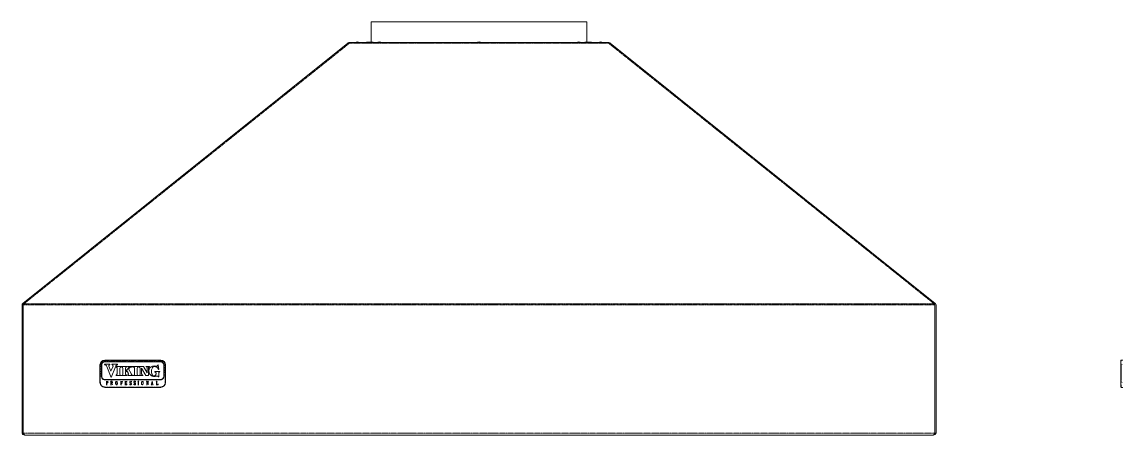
# Model space of a CAD drawing. Header units: millimetres. Extents: x 46989 to 543236, y 252623 to 526638.
# Drawn here: x 373398 to 409720, y 412126 to 425772 of the extents above; entities that cross this region are included whole.
import ezdxf

# ---------------------------------------------------------------- set-up
doc = ezdxf.new("R2010")
doc.units = ezdxf.units.MM
doc.linetypes.add('PHANTOM', pattern=[20, 10, -2, 2, -2, 2, -2])

msp = doc.modelspace()

# ---------------------------------------------------------------- linework, layer by layer
at = {"color": 7, "lineweight": 13, "ltscale": 0.03937}
for p, q in [((384920, 425107), (384920, 425772)), ((392030, 425772), (384920, 425772)), ((392030, 425107), (392030, 425772)), ((384151, 425073), (373424, 416473)), ((392741, 425095), (384209, 425095)), ((392800, 425073), (403526, 416473)), ((373398, 412188), (373398, 416424)), ((373433, 412188), (373433, 416424)), ((373435, 416427), (373435, 412183)), ((373436, 412185), (373436, 416424)), ((403515, 416424), (403515, 412185)), ((403516, 416427), (403516, 412183)), ((403518, 412188), (403518, 416424)), ((403552, 412188), (403552, 416424)), ((375970, 414444), (375970, 413858)), ((377973, 414601), (376127, 414601)), ((376127, 414545), (377973, 414545)), ((378130, 413858), (378130, 414444)), ((409652, 413858), (409652, 414444)), ((377973, 413960), (376127, 413960)), ((376127, 413701), (377973, 413701)), ((373491, 412126), (403459, 412126))]:
    msp.add_line(p, q, dxfattribs=at)
at = {"color": 7, "linetype": 'PHANTOM', "lineweight": 13, "ltscale": 0.03937}
for p, q in [((384197, 425067), (373470, 416467)), ((392741, 425071), (384209, 425071)), ((392754, 425067), (403480, 416467)), ((373436, 416424), (403515, 416424)), ((373470, 416460), (403480, 416460)), ((375981, 414444), (375981, 413858)), ((377973, 414589), (376127, 414589)), ((376127, 414556), (377973, 414556)), ((378118, 413858), (378118, 414444)), ((409663, 413858), (409663, 414444)), ((377973, 413949), (376127, 413949)), ((376127, 413712), (377973, 413712)), ((373436, 412185), (403515, 412185))]:
    msp.add_line(p, q, dxfattribs=at)
at = {"color": 7, "lineweight": 13, "ltscale": 0.000301321}
msp.add_line((384151, 425073), (384158, 425079), dxfattribs=at)
at = {"color": 7, "lineweight": 13, "ltscale": 0.000174871}
msp.add_line((384158, 425079), (384161, 425075), dxfattribs=at)
at = {"color": 7, "lineweight": 13, "ltscale": 0.000821391}
for p, q in [((384195, 425068), (384195, 425092)), ((392756, 425068), (392756, 425092))]:
    msp.add_line(p, q, dxfattribs=at)
at = {"color": 7, "lineweight": 13, "ltscale": 0.000508286}
for p, q in [((384209, 425092), (384195, 425092)), ((392741, 425092), (392756, 425092))]:
    msp.add_line(p, q, dxfattribs=at)
at = {"color": 7, "lineweight": 13, "ltscale": 0.000425083}
for p, q in [((384209, 425071), (384197, 425071)), ((392754, 425071), (392741, 425071))]:
    msp.add_line(p, q, dxfattribs=at)
at = {"color": 7, "lineweight": 13, "ltscale": 0.000139912}
for p, q in [((384197, 425067), (384197, 425071)), ((392754, 425067), (392754, 425071))]:
    msp.add_line(p, q, dxfattribs=at)
at = {"color": 7, "lineweight": 13, "ltscale": 0.00082025}
for p, q in [((384209, 425095), (384209, 425071)), ((392741, 425095), (392741, 425071))]:
    msp.add_line(p, q, dxfattribs=at)
at = {"color": 7, "lineweight": 13, "ltscale": 0.0078}
for p, q in [((384988, 425107), (384763, 425107)), ((392188, 425107), (391963, 425107))]:
    msp.add_line(p, q, dxfattribs=at)
at = {"color": 7, "lineweight": 13, "ltscale": 0.000425023}
for p, q in [((384763, 425107), (384763, 425095)), ((384988, 425107), (384988, 425095)), ((391963, 425107), (391963, 425095)), ((392188, 425107), (392188, 425095))]:
    msp.add_line(p, q, dxfattribs=at)
at = {"color": 7, "lineweight": 13, "ltscale": 0.003125}
for p, q in [((385095, 425095), (385185, 425095)), ((388385, 425095), (388475, 425095)), ((391676, 425095), (391766, 425095))]:
    msp.add_line(p, q, dxfattribs=at)
at = {"color": 7, "lineweight": 13, "ltscale": 0.002742}
for p, q in [((385185, 425095), (385264, 425095)), ((388475, 425095), (388554, 425095)), ((391766, 425095), (391845, 425095))]:
    msp.add_line(p, q, dxfattribs=at)
at = {"color": 7, "lineweight": 13, "ltscale": 0.000382551}
for p, q in [((385264, 425095), (385275, 425095)), ((388554, 425095), (388565, 425095)), ((391845, 425095), (391856, 425095))]:
    msp.add_line(p, q, dxfattribs=at)
at = {"color": 7, "lineweight": 13, "ltscale": 0.000174833}
msp.add_line((392790, 425075), (392793, 425079), dxfattribs=at)
at = {"color": 7, "lineweight": 13, "ltscale": 0.000301368}
msp.add_line((392800, 425073), (392793, 425079), dxfattribs=at)
at = {"color": 7, "lineweight": 13, "ltscale": 0.000176006}
for p, q in [((373424, 416473), (373420, 416470)), ((403526, 416473), (403530, 416470))]:
    msp.add_line(p, q, dxfattribs=at)
at = {"color": 7, "lineweight": 13, "ltscale": 0.00086}
msp.add_line((373420, 416470), (373436, 416451), dxfattribs=at)
at = {"color": 7, "lineweight": 13, "ltscale": 0.00064047}
msp.add_line((373436, 416459), (373424, 416473), dxfattribs=at)
at = {"color": 7, "lineweight": 13, "ltscale": 6.38082e-05}
msp.add_line((373435, 416427), (373436, 416429), dxfattribs=at)
at = {"color": 7, "lineweight": 13, "ltscale": 3.87883e-05}
msp.add_line((373435, 416427), (373436, 416428), dxfattribs=at)
at = {"color": 7, "linetype": 'PHANTOM', "lineweight": 13, "ltscale": 3.21996e-05}
msp.add_line((373436, 416427), (373435, 416427), dxfattribs=at)
at = {"color": 7, "lineweight": 13, "ltscale": 0.00123}
for p, q in [((373436, 416424), (373436, 416460)), ((403515, 416424), (403515, 416460))]:
    msp.add_line(p, q, dxfattribs=at)
at = {"color": 7, "lineweight": 13, "ltscale": 0.0012}
for p, q in [((373436, 416460), (373470, 416460)), ((403480, 416460), (403515, 416460)), ((373433, 412188), (373398, 412188)), ((403518, 412188), (403552, 412188))]:
    msp.add_line(p, q, dxfattribs=at)
at = {"color": 7, "lineweight": 13, "ltscale": 0.000253422}
for p, q in [((373470, 416467), (373470, 416460)), ((403480, 416467), (403480, 416460))]:
    msp.add_line(p, q, dxfattribs=at)
at = {"color": 7, "lineweight": 13, "ltscale": 0.000640433}
msp.add_line((403515, 416459), (403526, 416473), dxfattribs=at)
at = {"color": 7, "lineweight": 13, "ltscale": 0.000859962}
msp.add_line((403515, 416451), (403530, 416470), dxfattribs=at)
at = {"color": 7, "lineweight": 13, "ltscale": 8.50228e-05}
msp.add_line((403516, 416427), (403515, 416429), dxfattribs=at)
at = {"color": 7, "lineweight": 13, "ltscale": 5.16677e-05}
msp.add_line((403516, 416427), (403515, 416428), dxfattribs=at)
at = {"color": 7, "linetype": 'PHANTOM', "lineweight": 13, "ltscale": 4.28928e-05}
msp.add_line((403516, 416427), (403515, 416427), dxfattribs=at)
at = {"color": 7, "linetype": 'PHANTOM', "lineweight": 13, "ltscale": 0.000400003}
for p, q in [((375970, 414444), (375981, 414444)), ((376026, 414444), (376014, 414444)), ((376127, 414601), (376127, 414589)), ((376127, 414545), (376127, 414556)), ((377973, 414601), (377973, 414589)), ((377973, 414545), (377973, 414556)), ((378073, 414444), (378085, 414444)), ((378130, 414444), (378118, 414444)), ((375970, 413858), (375981, 413858)), ((376026, 414061), (376014, 414061)), ((376127, 413960), (376127, 413949)), ((376127, 413701), (376127, 413712)), ((377973, 413960), (377973, 413949)), ((377973, 413701), (377973, 413712)), ((378073, 414061), (378085, 414061))]:
    msp.add_line(p, q, dxfattribs=at)
at = {"color": 7, "linetype": 'PHANTOM', "lineweight": 13, "ltscale": 0.0133}
for p, q in [((376014, 414061), (376014, 414444)), ((378085, 414444), (378085, 414061))]:
    msp.add_line(p, q, dxfattribs=at)
at = {"color": 7, "lineweight": 13, "ltscale": 0.0133}
for p, q in [((376026, 414061), (376026, 414444)), ((378073, 414444), (378073, 414061))]:
    msp.add_line(p, q, dxfattribs=at)
at = {"color": 7, "lineweight": 13, "ltscale": 0.005825}
msp.add_line((376296, 414462), (376128, 414462), dxfattribs=at)
at = {"color": 7, "lineweight": 13, "ltscale": 0.006375}
for p, q in [((376546, 414462), (376362, 414462)), ((376624, 414142), (376624, 414326)), ((376725, 414326), (376725, 414142)), ((377114, 414326), (377114, 414142)), ((377198, 414142), (377198, 414326)), ((377299, 414326), (377299, 414142)), ((377339, 414149), (377339, 414333))]:
    msp.add_line(p, q, dxfattribs=at)
at = {"color": 7, "lineweight": 13, "ltscale": 0.004913}
msp.add_line((377909, 414296), (377888, 414436), dxfattribs=at)
at = {"color": 7, "lineweight": 13, "ltscale": 0.00505}
for p, q in [((409652, 414589), (409652, 414444)), ((409652, 413858), (409652, 413712))]:
    msp.add_line(p, q, dxfattribs=at)
at = {"color": 7, "linetype": 'PHANTOM', "lineweight": 13, "ltscale": 0.000400093}
for p, q in [((409663, 414444), (409652, 414444)), ((409663, 413858), (409652, 413858))]:
    msp.add_line(p, q, dxfattribs=at)
at = {"color": 7, "lineweight": 13, "ltscale": 0.001966}
for p, q in [((409720, 414601), (409663, 414601)), ((409720, 413701), (409663, 413701))]:
    msp.add_line(p, q, dxfattribs=at)
at = {"color": 7, "linetype": 'PHANTOM', "lineweight": 13, "ltscale": 0.00545}
for p, q in [((409663, 414601), (409663, 414444)), ((409663, 413858), (409663, 413701))]:
    msp.add_line(p, q, dxfattribs=at)
at = {"color": 7, "linetype": 'PHANTOM', "lineweight": 13, "ltscale": 0.001966}
for p, q in [((409720, 414444), (409663, 414444)), ((409720, 413858), (409663, 413858))]:
    msp.add_line(p, q, dxfattribs=at)
at = {"color": 7, "lineweight": 13, "ltscale": 0.013706}
msp.add_line((376195, 414395), (376339, 414028), dxfattribs=at)
at = {"color": 7, "lineweight": 13, "ltscale": 0.006163}
msp.add_line((376325, 414236), (376260, 414401), dxfattribs=at)
at = {"color": 7, "lineweight": 13, "ltscale": 0.006083}
msp.add_line((376400, 414398), (376333, 414236), dxfattribs=at)
at = {"color": 7, "lineweight": 13, "ltscale": 0.013346}
msp.add_line((376339, 414028), (376486, 414383), dxfattribs=at)
at = {"color": 7, "lineweight": 13, "ltscale": 0.000676444}
msp.add_line((376490, 414392), (376497, 414410), dxfattribs=at)
at = {"color": 7, "lineweight": 13, "ltscale": 0.01295}
msp.add_line((376863, 414392), (376490, 414392), dxfattribs=at)
at = {"color": 7, "lineweight": 13, "ltscale": 0.0124}
msp.add_line((376497, 414087), (376855, 414087), dxfattribs=at)
at = {"color": 7, "lineweight": 13, "ltscale": 0.005425}
for p, q in [((376538, 414334), (376538, 414178)), ((377528, 414342), (377528, 414186)), ((377941, 414223), (377785, 414223))]:
    msp.add_line(p, q, dxfattribs=at)
at = {"color": 7, "lineweight": 13, "ltscale": 0.005764}
msp.add_line((376931, 414357), (376814, 414239), dxfattribs=at)
at = {"color": 7, "lineweight": 13, "ltscale": 0.003575}
msp.add_line((376814, 414239), (376814, 414342), dxfattribs=at)
at = {"color": 7, "lineweight": 13, "ltscale": 0.002144}
for p, q in [((376814, 414207), (376858, 414251)), ((376916, 414310), (376959, 414354))]:
    msp.add_line(p, q, dxfattribs=at)
at = {"color": 7, "lineweight": 13, "ltscale": 0.002425}
msp.add_line((376814, 414137), (376814, 414207), dxfattribs=at)
at = {"color": 7, "lineweight": 13, "ltscale": 0.002833}
msp.add_line((376858, 414251), (376898, 414180), dxfattribs=at)
at = {"color": 7, "lineweight": 13, "ltscale": 0.0172}
msp.add_line((376889, 414087), (377384, 414087), dxfattribs=at)
at = {"color": 7, "lineweight": 13, "ltscale": 0.01795}
msp.add_line((377410, 414392), (376893, 414392), dxfattribs=at)
at = {"color": 7, "lineweight": 13, "ltscale": 0.005955}
msp.add_line((377001, 414161), (376916, 414310), dxfattribs=at)
at = {"color": 7, "lineweight": 13, "ltscale": 0.009824}
msp.add_line((377339, 414333), (377480, 414087), dxfattribs=at)
at = {"color": 7, "lineweight": 13, "ltscale": 0.008265}
msp.add_line((377528, 414186), (377410, 414392), dxfattribs=at)
at = {"color": 7, "lineweight": 13, "ltscale": 0.003025}
msp.add_line((377480, 414087), (377567, 414087), dxfattribs=at)
at = {"color": 7, "lineweight": 13, "ltscale": 0.00385}
for p, q in [((377602, 414392), (377491, 414392)), ((377559, 413784), (377559, 413894))]:
    msp.add_line(p, q, dxfattribs=at)
at = {"color": 7, "lineweight": 13, "ltscale": 0.00875}
msp.add_line((377567, 414087), (377567, 414339), dxfattribs=at)
at = {"color": 7, "lineweight": 13, "ltscale": 0.004225}
msp.add_line((377909, 414060), (377909, 414181), dxfattribs=at)
at = {"color": 7, "lineweight": 13, "ltscale": 0.001575}
for p, q in [((376218, 413899), (376173, 413899)), ((376193, 413800), (376193, 413845)), ((376363, 413900), (376318, 413900)), ((376337, 413800), (376337, 413846))]:
    msp.add_line(p, q, dxfattribs=at)
at = {"color": 7, "lineweight": 13, "ltscale": 0.000373687}
for p, q in [((376173, 413899), (376182, 413894)), ((376206, 413784), (376196, 413789))]:
    msp.add_line(p, q, dxfattribs=at)
at = {"color": 7, "lineweight": 13, "ltscale": 0.000239817}
msp.add_line((376182, 413787), (376176, 413784), dxfattribs=at)
at = {"color": 7, "lineweight": 13, "ltscale": 0.001025}
for p, q in [((376176, 413784), (376206, 413784)), ((376653, 413784), (376682, 413784)), ((377221, 413784), (377251, 413784)), ((377251, 413900), (377222, 413900)), ((377859, 413900), (377829, 413900))]:
    msp.add_line(p, q, dxfattribs=at)
at = {"color": 7, "lineweight": 13, "ltscale": 0.000394396}
for p, q in [((376182, 413894), (376186, 413883)), ((376196, 413789), (376193, 413800))]:
    msp.add_line(p, q, dxfattribs=at)
at = {"color": 7, "lineweight": 13, "ltscale": 0.000439743}
for p, q in [((376186, 413800), (376182, 413787)), ((376193, 413884), (376196, 413896))]:
    msp.add_line(p, q, dxfattribs=at)
at = {"color": 7, "lineweight": 13, "ltscale": 0.0029}
msp.add_line((376186, 413883), (376186, 413800), dxfattribs=at)
at = {"color": 7, "lineweight": 13, "ltscale": 0.001325}
msp.add_line((376193, 413846), (376193, 413884), dxfattribs=at)
at = {"color": 7, "lineweight": 13, "ltscale": 0.000899998}
msp.add_line((376219, 413846), (376193, 413846), dxfattribs=at)
at = {"color": 7, "lineweight": 13, "ltscale": 0.000975001}
for p, q in [((376193, 413845), (376221, 413845)), ((376711, 413871), (376711, 413899)), ((376851, 413870), (376851, 413898))]:
    msp.add_line(p, q, dxfattribs=at)
at = {"color": 7, "lineweight": 13, "ltscale": 0.000258766}
msp.add_line((376196, 413896), (376203, 413898), dxfattribs=at)
at = {"color": 7, "lineweight": 13, "ltscale": 0.000499996}
for p, q in [((376203, 413898), (376218, 413898)), ((376337, 413846), (376352, 413846)), ((376349, 413899), (376363, 413899))]:
    msp.add_line(p, q, dxfattribs=at)
at = {"color": 7, "lineweight": 13, "ltscale": 0.000538677}
msp.add_line((376232, 413892), (376218, 413899), dxfattribs=at)
at = {"color": 7, "lineweight": 13, "ltscale": 0.000427548}
msp.add_line((376218, 413898), (376228, 413891), dxfattribs=at)
at = {"color": 7, "lineweight": 13, "ltscale": 0.000328738}
msp.add_line((376227, 413851), (376219, 413846), dxfattribs=at)
at = {"color": 7, "lineweight": 13, "ltscale": 0.000454484}
msp.add_line((376221, 413845), (376232, 413852), dxfattribs=at)
at = {"color": 7, "lineweight": 13, "ltscale": 0.000436207}
for p, q in [((376230, 413863), (376227, 413851)), ((376234, 413855), (376237, 413867))]:
    msp.add_line(p, q, dxfattribs=at)
at = {"color": 7, "lineweight": 13, "ltscale": 0.000271429}
msp.add_line((376228, 413891), (376230, 413884), dxfattribs=at)
at = {"color": 7, "lineweight": 13, "ltscale": 0.000725003}
msp.add_line((376230, 413884), (376230, 413863), dxfattribs=at)
at = {"color": 7, "lineweight": 13, "ltscale": 0.000159964}
msp.add_line((376234, 413888), (376232, 413892), dxfattribs=at)
at = {"color": 7, "lineweight": 13, "ltscale": 0.000118611}
msp.add_line((376232, 413852), (376234, 413855), dxfattribs=at)
at = {"color": 7, "lineweight": 13, "ltscale": 0.000373553}
msp.add_line((376237, 413878), (376234, 413888), dxfattribs=at)
at = {"color": 7, "lineweight": 13, "ltscale": 0.000375012}
for p, q in [((376237, 413867), (376237, 413878)), ((376681, 413898), (376692, 413898)), ((376822, 413898), (376833, 413898)), ((376957, 413876), (376957, 413887)), ((376983, 413902), (376972, 413902)), ((376975, 413784), (376986, 413784)), ((377094, 413876), (377094, 413887)), ((377120, 413902), (377110, 413902)), ((377110, 413900), (377121, 413900))]:
    msp.add_line(p, q, dxfattribs=at)
at = {"color": 7, "lineweight": 13, "ltscale": 0.000357546}
msp.add_line((376318, 413900), (376327, 413896), dxfattribs=at)
at = {"color": 7, "lineweight": 13, "ltscale": 0.000280422}
for p, q in [((376328, 413786), (376320, 413784)), ((376341, 413896), (376349, 413899))]:
    msp.add_line(p, q, dxfattribs=at)
at = {"color": 7, "lineweight": 13, "ltscale": 0.001075}
msp.add_line((376320, 413784), (376351, 413784), dxfattribs=at)
at = {"color": 7, "lineweight": 13, "ltscale": 0.000440825}
msp.add_line((376327, 413896), (376331, 413884), dxfattribs=at)
at = {"color": 7, "lineweight": 13, "ltscale": 0.000448277}
msp.add_line((376331, 413799), (376328, 413786), dxfattribs=at)
at = {"color": 7, "lineweight": 13, "ltscale": 0.00295}
msp.add_line((376331, 413884), (376331, 413799), dxfattribs=at)
at = {"color": 7, "lineweight": 13, "ltscale": 0.000474197}
msp.add_line((376337, 413883), (376341, 413896), dxfattribs=at)
at = {"color": 7, "lineweight": 13, "ltscale": 0.001275}
msp.add_line((376337, 413846), (376337, 413883), dxfattribs=at)
at = {"color": 7, "lineweight": 13, "ltscale": 0.000849987}
msp.add_line((376362, 413846), (376337, 413846), dxfattribs=at)
at = {"color": 7, "lineweight": 13, "ltscale": 0.000440796}
msp.add_line((376342, 413788), (376337, 413800), dxfattribs=at)
at = {"color": 7, "lineweight": 13, "ltscale": 0.000357559}
msp.add_line((376351, 413784), (376342, 413788), dxfattribs=at)
at = {"color": 7, "lineweight": 13, "ltscale": 0.000335281}
msp.add_line((376352, 413846), (376360, 413840), dxfattribs=at)
at = {"color": 7, "lineweight": 13, "ltscale": 0.000350021}
msp.add_line((376355, 413846), (376365, 413846), dxfattribs=at)
at = {"color": 7, "lineweight": 13, "ltscale": 0.000268848}
msp.add_line((376361, 413842), (376355, 413846), dxfattribs=at)
at = {"color": 7, "lineweight": 13, "ltscale": 0.002066}
msp.add_line((376379, 413784), (376360, 413840), dxfattribs=at)
at = {"color": 7, "lineweight": 13, "ltscale": 0.001754}
msp.add_line((376361, 413842), (376378, 413795), dxfattribs=at)
at = {"color": 7, "lineweight": 13, "ltscale": 0.000374355}
msp.add_line((376372, 413850), (376362, 413846), dxfattribs=at)
at = {"color": 7, "lineweight": 13, "ltscale": 0.000481868}
msp.add_line((376375, 413894), (376363, 413900), dxfattribs=at)
at = {"color": 7, "lineweight": 13, "ltscale": 0.000335299}
msp.add_line((376363, 413899), (376371, 413893), dxfattribs=at)
at = {"color": 7, "lineweight": 13, "ltscale": 0.000423925}
msp.add_line((376365, 413846), (376376, 413850), dxfattribs=at)
at = {"color": 7, "lineweight": 13, "ltscale": 0.000423896}
msp.add_line((376371, 413893), (376375, 413882), dxfattribs=at)
at = {"color": 7, "lineweight": 13, "ltscale": 0.000363936}
for p, q in [((376375, 413860), (376372, 413850)), ((376384, 413784), (376386, 413794))]:
    msp.add_line(p, q, dxfattribs=at)
at = {"color": 7, "lineweight": 13, "ltscale": 0.000708602}
msp.add_line((376375, 413894), (376382, 413875), dxfattribs=at)
at = {"color": 7, "lineweight": 13, "ltscale": 0.000750024}
msp.add_line((376375, 413882), (376375, 413860), dxfattribs=at)
at = {"color": 7, "lineweight": 13, "ltscale": 0.000188021}
for p, q in [((376376, 413850), (376379, 413854)), ((376386, 413799), (376383, 413795))]:
    msp.add_line(p, q, dxfattribs=at)
at = {"color": 7, "lineweight": 13, "ltscale": 0.000174995}
for p, q in [((376383, 413795), (376378, 413795)), ((376386, 413794), (376386, 413799)), ((377712, 413795), (377712, 413790))]:
    msp.add_line(p, q, dxfattribs=at)
at = {"color": 7, "lineweight": 13, "ltscale": 0.000363928}
msp.add_line((376379, 413854), (376382, 413864), dxfattribs=at)
at = {"color": 7, "lineweight": 13, "ltscale": 0.000149975}
msp.add_line((376379, 413784), (376384, 413784), dxfattribs=at)
at = {"color": 7, "lineweight": 13, "ltscale": 0.000374982}
for p, q in [((376382, 413864), (376382, 413875)), ((376833, 413784), (376822, 413784)), ((376973, 413900), (376983, 413900)), ((376985, 413786), (376975, 413786)), ((377123, 413786), (377112, 413786)), ((377113, 413784), (377123, 413784))]:
    msp.add_line(p, q, dxfattribs=at)
at = {"color": 7, "lineweight": 13, "ltscale": 0.000700558}
for p, q in [((376486, 413867), (376482, 413847)), ((377345, 413854), (377349, 413874)), ((377394, 413814), (377398, 413834))]:
    msp.add_line(p, q, dxfattribs=at)
at = {"color": 7, "lineweight": 13, "ltscale": 0.00062501}
for p, q in [((376482, 413847), (376482, 413829)), ((377398, 413834), (377398, 413852)), ((377521, 413900), (377503, 413900))]:
    msp.add_line(p, q, dxfattribs=at)
at = {"color": 7, "lineweight": 13, "ltscale": 0.000610274}
for p, q in [((376482, 413829), (376485, 413812)), ((376543, 413851), (376540, 413869)), ((377398, 413852), (377395, 413869))]:
    msp.add_line(p, q, dxfattribs=at)
at = {"color": 7, "lineweight": 13, "ltscale": 0.000467943}
for p, q in [((376485, 413812), (376490, 413800)), ((377395, 413869), (377390, 413881))]:
    msp.add_line(p, q, dxfattribs=at)
at = {"color": 7, "lineweight": 13, "ltscale": 0.000512089}
for p, q in [((376491, 413881), (376486, 413867)), ((376513, 413785), (376500, 413790)), ((376511, 413896), (376525, 413891)), ((376534, 413800), (376539, 413813)), ((377347, 413881), (377341, 413868)), ((377369, 413785), (377355, 413790)), ((377389, 413800), (377394, 413814))]:
    msp.add_line(p, q, dxfattribs=at)
at = {"color": 7, "lineweight": 13, "ltscale": 0.000700587}
for p, q in [((376490, 413854), (376494, 413873)), ((376539, 413813), (376543, 413833)), ((377341, 413868), (377338, 413848))]:
    msp.add_line(p, q, dxfattribs=at)
at = {"color": 7, "lineweight": 13, "ltscale": 0.000874977}
msp.add_line((376490, 413828), (376490, 413854), dxfattribs=at)
at = {"color": 7, "lineweight": 13, "ltscale": 0.00080704}
msp.add_line((376494, 413805), (376490, 413828), dxfattribs=at)
at = {"color": 7, "lineweight": 13, "ltscale": 0.00035412}
for p, q in [((376490, 413800), (376495, 413791)), ((377390, 413881), (377385, 413890))]:
    msp.add_line(p, q, dxfattribs=at)
at = {"color": 7, "lineweight": 13, "ltscale": 0.000452109}
for p, q in [((376499, 413892), (376491, 413881)), ((376526, 413789), (376534, 413800)), ((377354, 413892), (377347, 413881)), ((377382, 413789), (377389, 413800))]:
    msp.add_line(p, q, dxfattribs=at)
at = {"color": 7, "lineweight": 13, "ltscale": 0.000701287}
msp.add_line((376494, 413873), (376501, 413892), dxfattribs=at)
at = {"color": 7, "lineweight": 13, "ltscale": 0.000573169}
for p, q in [((376500, 413790), (376494, 413805)), ((376525, 413891), (376531, 413875)), ((377355, 413790), (377349, 413806)), ((377381, 413891), (377387, 413876))]:
    msp.add_line(p, q, dxfattribs=at)
at = {"color": 7, "lineweight": 13, "ltscale": 0.000672583}
for p, q in [((376495, 413791), (376513, 413784)), ((376529, 413890), (376511, 413897)), ((377351, 413791), (377369, 413784))]:
    msp.add_line(p, q, dxfattribs=at)
at = {"color": 7, "lineweight": 13, "ltscale": 0.00048418}
for p, q in [((376511, 413897), (376499, 413892)), ((376513, 413784), (376526, 413789)), ((377369, 413784), (377382, 413789))]:
    msp.add_line(p, q, dxfattribs=at)
at = {"color": 7, "lineweight": 13, "ltscale": 0.000379573}
for p, q in [((376501, 413892), (376511, 413896)), ((376524, 413789), (376513, 413785)), ((377357, 413892), (377367, 413896)), ((377379, 413789), (377369, 413785))]:
    msp.add_line(p, q, dxfattribs=at)
at = {"color": 7, "lineweight": 13, "ltscale": 0.000701275}
for p, q in [((376531, 413807), (376524, 413789)), ((377387, 413808), (377379, 413789))]:
    msp.add_line(p, q, dxfattribs=at)
at = {"color": 7, "lineweight": 13, "ltscale": 0.000354095}
for p, q in [((376535, 413881), (376529, 413890)), ((377345, 413800), (377351, 413791))]:
    msp.add_line(p, q, dxfattribs=at)
at = {"color": 7, "lineweight": 13, "ltscale": 0.000807011}
for p, q in [((376531, 413875), (376535, 413852)), ((377349, 413806), (377345, 413829)), ((377387, 413876), (377390, 413853))]:
    msp.add_line(p, q, dxfattribs=at)
at = {"color": 7, "lineweight": 13, "ltscale": 0.000700593}
msp.add_line((376535, 413827), (376531, 413807), dxfattribs=at)
at = {"color": 7, "lineweight": 13, "ltscale": 0.000467971}
msp.add_line((376540, 413869), (376535, 413881), dxfattribs=at)
at = {"color": 7, "lineweight": 13, "ltscale": 0.000875007}
for p, q in [((376535, 413852), (376535, 413827)), ((377345, 413829), (377345, 413854)), ((377390, 413853), (377390, 413827)), ((377702, 413784), (377727, 413784))]:
    msp.add_line(p, q, dxfattribs=at)
at = {"color": 7, "lineweight": 13, "ltscale": 0.00062498}
for p, q in [((376543, 413833), (376543, 413851)), ((377338, 413848), (377338, 413830))]:
    msp.add_line(p, q, dxfattribs=at)
at = {"color": 7, "lineweight": 13, "ltscale": 0.000341955}
for p, q in [((376651, 413899), (376660, 413894)), ((376682, 413784), (376674, 413789))]:
    msp.add_line(p, q, dxfattribs=at)
at = {"color": 7, "lineweight": 13, "ltscale": 0.002075}
for p, q in [((376711, 413899), (376651, 413899)), ((376851, 413898), (376791, 413898)), ((376791, 413784), (376851, 413784))]:
    msp.add_line(p, q, dxfattribs=at)
at = {"color": 7, "lineweight": 13, "ltscale": 0.000275875}
msp.add_line((376660, 413787), (376653, 413784), dxfattribs=at)
at = {"color": 7, "lineweight": 13, "ltscale": 0.000421639}
msp.add_line((376660, 413894), (376663, 413882), dxfattribs=at)
at = {"color": 7, "lineweight": 13, "ltscale": 0.000434735}
msp.add_line((376663, 413800), (376660, 413787), dxfattribs=at)
at = {"color": 7, "lineweight": 13, "ltscale": 0.002875}
for p, q in [((376663, 413882), (376663, 413800)), ((376803, 413882), (376803, 413799)), ((377232, 413884), (377232, 413801)), ((377240, 413800), (377240, 413883)), ((377840, 413884), (377840, 413801)), ((377848, 413800), (377848, 413882))]:
    msp.add_line(p, q, dxfattribs=at)
at = {"color": 7, "lineweight": 13, "ltscale": 0.000408968}
msp.add_line((376671, 413883), (376674, 413895), dxfattribs=at)
at = {"color": 7, "lineweight": 13, "ltscale": 0.00135}
for p, q in [((376671, 413844), (376671, 413883)), ((376811, 413844), (376811, 413882))]:
    msp.add_line(p, q, dxfattribs=at)
at = {"color": 7, "lineweight": 13, "ltscale": 0.000274989}
for p, q in [((376679, 413844), (376671, 413844)), ((376671, 413844), (376679, 413844)), ((377867, 413784), (377859, 413784))]:
    msp.add_line(p, q, dxfattribs=at)
at = {"color": 7, "lineweight": 13, "ltscale": 0.0015}
for p, q in [((376671, 413800), (376671, 413844)), ((376693, 413822), (376693, 413865)), ((376811, 413800), (376811, 413843)), ((376833, 413821), (376833, 413865))]:
    msp.add_line(p, q, dxfattribs=at)
at = {"color": 7, "lineweight": 13, "ltscale": 0.00042161}
msp.add_line((376674, 413789), (376671, 413800), dxfattribs=at)
at = {"color": 7, "lineweight": 13, "ltscale": 0.000275835}
msp.add_line((376674, 413895), (376681, 413898), dxfattribs=at)
at = {"color": 7, "lineweight": 13, "ltscale": 0.000413605}
msp.add_line((376689, 413850), (376679, 413844), dxfattribs=at)
at = {"color": 7, "lineweight": 13, "ltscale": 0.000377004}
msp.add_line((376679, 413844), (376689, 413839), dxfattribs=at)
at = {"color": 7, "lineweight": 13, "ltscale": 0.000550094}
msp.add_line((376693, 413865), (376689, 413850), dxfattribs=at)
at = {"color": 7, "lineweight": 13, "ltscale": 0.000627202}
msp.add_line((376689, 413839), (376693, 413822), dxfattribs=at)
at = {"color": 7, "lineweight": 13, "ltscale": 0.00059196}
msp.add_line((376692, 413898), (376706, 413890), dxfattribs=at)
at = {"color": 7, "lineweight": 13, "ltscale": 0.0006831}
msp.add_line((376706, 413890), (376711, 413871), dxfattribs=at)
at = {"color": 7, "lineweight": 13, "ltscale": 0.000342894}
for p, q in [((376791, 413898), (376800, 413893)), ((376822, 413784), (376813, 413789))]:
    msp.add_line(p, q, dxfattribs=at)
at = {"color": 7, "lineweight": 13, "ltscale": 0.00034839}
msp.add_line((376800, 413789), (376791, 413784), dxfattribs=at)
at = {"color": 7, "lineweight": 13, "ltscale": 0.000408466}
msp.add_line((376800, 413893), (376803, 413882), dxfattribs=at)
at = {"color": 7, "lineweight": 13, "ltscale": 0.000383442}
msp.add_line((376803, 413799), (376800, 413789), dxfattribs=at)
at = {"color": 7, "lineweight": 13, "ltscale": 0.000370125}
msp.add_line((376811, 413882), (376813, 413893), dxfattribs=at)
at = {"color": 7, "lineweight": 13, "ltscale": 0.000249998}
for p, q in [((376818, 413844), (376811, 413844)), ((376811, 413843), (376818, 413843))]:
    msp.add_line(p, q, dxfattribs=at)
at = {"color": 7, "lineweight": 13, "ltscale": 0.000370205}
msp.add_line((376813, 413789), (376811, 413800), dxfattribs=at)
at = {"color": 7, "lineweight": 13, "ltscale": 0.000348364}
msp.add_line((376813, 413893), (376822, 413898), dxfattribs=at)
at = {"color": 7, "lineweight": 13, "ltscale": 0.000449033}
msp.add_line((376829, 413850), (376818, 413844), dxfattribs=at)
at = {"color": 7, "lineweight": 13, "ltscale": 0.000403995}
msp.add_line((376818, 413843), (376829, 413838), dxfattribs=at)
at = {"color": 7, "lineweight": 13, "ltscale": 0.000532669}
msp.add_line((376833, 413865), (376829, 413850), dxfattribs=at)
at = {"color": 7, "lineweight": 13, "ltscale": 0.000612688}
msp.add_line((376829, 413838), (376833, 413821), dxfattribs=at)
at = {"color": 7, "lineweight": 13, "ltscale": 0.000516036}
msp.add_line((376833, 413898), (376846, 413890), dxfattribs=at)
at = {"color": 7, "lineweight": 13, "ltscale": 0.000602831}
msp.add_line((376848, 413793), (376833, 413784), dxfattribs=at)
at = {"color": 7, "lineweight": 13, "ltscale": 0.000722073}
msp.add_line((376846, 413890), (376851, 413870), dxfattribs=at)
at = {"color": 7, "lineweight": 13, "ltscale": 0.000844045}
msp.add_line((376851, 413817), (376848, 413793), dxfattribs=at)
at = {"color": 7, "lineweight": 13, "ltscale": 0.00115}
for p, q in [((376851, 413784), (376851, 413817)), ((376953, 413816), (376953, 413783)), ((377005, 413870), (377005, 413903)), ((377091, 413816), (377091, 413783)), ((377142, 413870), (377142, 413903)), ((377885, 413784), (377885, 413817))]:
    msp.add_line(p, q, dxfattribs=at)
at = {"color": 7, "lineweight": 13, "ltscale": 0.000418842}
for p, q in [((376960, 413895), (376953, 413885)), ((377001, 413801), (376994, 413791)), ((377098, 413895), (377091, 413885)), ((377139, 413801), (377132, 413791))]:
    msp.add_line(p, q, dxfattribs=at)
at = {"color": 7, "lineweight": 13, "ltscale": 0.000574998}
for p, q in [((376953, 413885), (376953, 413868)), ((377001, 413818), (377001, 413801)), ((377005, 413806), (377005, 413823)), ((377091, 413885), (377091, 413868)), ((377139, 413818), (377139, 413801)), ((377142, 413806), (377142, 413823))]:
    msp.add_line(p, q, dxfattribs=at)
at = {"color": 7, "lineweight": 13, "ltscale": 0.000360654}
for p, q in [((376953, 413868), (376956, 413858)), ((377005, 413823), (377002, 413833))]:
    msp.add_line(p, q, dxfattribs=at)
at = {"color": 7, "lineweight": 13, "ltscale": 0.000540973}
for p, q in [((376957, 413801), (376953, 413816)), ((377001, 413885), (377005, 413870)), ((377095, 413801), (377091, 413816)), ((377138, 413885), (377142, 413870))]:
    msp.add_line(p, q, dxfattribs=at)
at = {"color": 7, "lineweight": 13, "ltscale": 0.000594714}
for p, q in [((376953, 413783), (376958, 413799)), ((377005, 413903), (377000, 413886)), ((377091, 413783), (377095, 413799))]:
    msp.add_line(p, q, dxfattribs=at)
at = {"color": 7, "lineweight": 13, "ltscale": 0.000490015}
for p, q in [((376956, 413858), (376966, 413848)), ((377093, 413858), (377104, 413848))]:
    msp.add_line(p, q, dxfattribs=at)
at = {"color": 7, "lineweight": 13, "ltscale": 0.000155742}
msp.add_line((376957, 413887), (376959, 413891), dxfattribs=at)
at = {"color": 7, "lineweight": 13, "ltscale": 0.000360617}
for p, q in [((376960, 413866), (376957, 413876)), ((377097, 413866), (377094, 413876))]:
    msp.add_line(p, q, dxfattribs=at)
at = {"color": 7, "lineweight": 13, "ltscale": 0.000398813}
for p, q in [((376963, 413791), (376957, 413801)), ((377101, 413791), (377095, 413801))]:
    msp.add_line(p, q, dxfattribs=at)
at = {"color": 7, "lineweight": 13, "ltscale": 0.000421}
for p, q in [((376958, 413799), (376964, 413789)), ((377000, 413886), (376994, 413897)), ((377095, 413799), (377101, 413789)), ((377138, 413886), (377132, 413897))]:
    msp.add_line(p, q, dxfattribs=at)
at = {"color": 7, "lineweight": 13, "ltscale": 0.000570077}
for p, q in [((376959, 413891), (376973, 413900)), ((377096, 413891), (377110, 413900))]:
    msp.add_line(p, q, dxfattribs=at)
at = {"color": 7, "lineweight": 13, "ltscale": 0.000487552}
for p, q in [((376972, 413902), (376960, 413895)), ((377110, 413902), (377098, 413895))]:
    msp.add_line(p, q, dxfattribs=at)
at = {"color": 7, "lineweight": 13, "ltscale": 0.000971819}
for p, q in [((376982, 413850), (376960, 413866)), ((377120, 413850), (377097, 413866))]:
    msp.add_line(p, q, dxfattribs=at)
at = {"color": 7, "lineweight": 13, "ltscale": 0.000430042}
for p, q in [((376975, 413786), (376963, 413791)), ((376964, 413789), (376975, 413784)), ((376994, 413897), (376983, 413902)), ((377112, 413786), (377101, 413791)), ((377101, 413789), (377113, 413784)), ((377132, 413897), (377120, 413902))]:
    msp.add_line(p, q, dxfattribs=at)
at = {"color": 7, "lineweight": 13, "ltscale": 0.000366302}
for p, q in [((376966, 413848), (376976, 413844)), ((377104, 413848), (377113, 413844))]:
    msp.add_line(p, q, dxfattribs=at)
at = {"color": 7, "lineweight": 13, "ltscale": 0.000971802}
msp.add_line((376976, 413844), (376998, 413828), dxfattribs=at)
at = {"color": 7, "lineweight": 13, "ltscale": 0.000128287}
for p, q in [((376986, 413848), (376982, 413850)), ((377123, 413848), (377120, 413850))]:
    msp.add_line(p, q, dxfattribs=at)
at = {"color": 7, "lineweight": 13, "ltscale": 0.000430029}
for p, q in [((376983, 413900), (376995, 413894)), ((377121, 413900), (377132, 413894))]:
    msp.add_line(p, q, dxfattribs=at)
at = {"color": 7, "lineweight": 13, "ltscale": 0.000360419}
for p, q in [((376994, 413791), (376985, 413786)), ((377132, 413791), (377123, 413786))]:
    msp.add_line(p, q, dxfattribs=at)
at = {"color": 7, "lineweight": 13, "ltscale": 0.000789194}
for p, q in [((377002, 413833), (376986, 413848)), ((377140, 413833), (377123, 413848))]:
    msp.add_line(p, q, dxfattribs=at)
at = {"color": 7, "lineweight": 13, "ltscale": 0.000268755}
msp.add_line((376986, 413784), (376993, 413788), dxfattribs=at)
at = {"color": 7, "lineweight": 13, "ltscale": 0.000381118}
msp.add_line((376993, 413788), (377000, 413796), dxfattribs=at)
at = {"color": 7, "lineweight": 13, "ltscale": 0.000398839}
msp.add_line((376995, 413894), (377001, 413885), dxfattribs=at)
at = {"color": 7, "lineweight": 13, "ltscale": 0.000360646}
for p, q in [((376998, 413828), (377001, 413818)), ((377091, 413868), (377093, 413858)), ((377136, 413828), (377139, 413818)), ((377142, 413823), (377140, 413833))]:
    msp.add_line(p, q, dxfattribs=at)
at = {"color": 7, "lineweight": 13, "ltscale": 0.000398448}
for p, q in [((377000, 413796), (377005, 413806)), ((377138, 413796), (377142, 413806))]:
    msp.add_line(p, q, dxfattribs=at)
at = {"color": 7, "lineweight": 13, "ltscale": 0.00015573}
msp.add_line((377094, 413887), (377096, 413891), dxfattribs=at)
at = {"color": 7, "lineweight": 13, "ltscale": 0.000971826}
msp.add_line((377113, 413844), (377136, 413828), dxfattribs=at)
at = {"color": 7, "lineweight": 13, "ltscale": 0.000268781}
msp.add_line((377123, 413784), (377130, 413788), dxfattribs=at)
at = {"color": 7, "lineweight": 13, "ltscale": 0.000381097}
msp.add_line((377130, 413788), (377138, 413796), dxfattribs=at)
at = {"color": 7, "lineweight": 13, "ltscale": 0.000398823}
msp.add_line((377132, 413894), (377138, 413885), dxfattribs=at)
at = {"color": 7, "lineweight": 13, "ltscale": 0.000594706}
msp.add_line((377142, 413903), (377138, 413886), dxfattribs=at)
at = {"color": 7, "lineweight": 13, "ltscale": 0.000333437}
msp.add_line((377229, 413788), (377221, 413784), dxfattribs=at)
at = {"color": 7, "lineweight": 13, "ltscale": 0.000314607}
msp.add_line((377222, 413900), (377230, 413895), dxfattribs=at)
at = {"color": 7, "lineweight": 13, "ltscale": 0.000443848}
msp.add_line((377232, 413801), (377229, 413788), dxfattribs=at)
at = {"color": 7, "lineweight": 13, "ltscale": 0.000422175}
msp.add_line((377230, 413895), (377232, 413884), dxfattribs=at)
at = {"color": 7, "lineweight": 13, "ltscale": 0.00044387}
msp.add_line((377240, 413883), (377243, 413895), dxfattribs=at)
at = {"color": 7, "lineweight": 13, "ltscale": 0.000422168}
msp.add_line((377243, 413788), (377240, 413800), dxfattribs=at)
at = {"color": 7, "lineweight": 13, "ltscale": 0.000333423}
msp.add_line((377243, 413895), (377251, 413900), dxfattribs=at)
at = {"color": 7, "lineweight": 13, "ltscale": 0.000314633}
msp.add_line((377251, 413784), (377243, 413788), dxfattribs=at)
at = {"color": 7, "lineweight": 13, "ltscale": 0.000610299}
msp.add_line((377338, 413830), (377340, 413812), dxfattribs=at)
at = {"color": 7, "lineweight": 13, "ltscale": 0.000467954}
msp.add_line((377340, 413812), (377345, 413800), dxfattribs=at)
at = {"color": 7, "lineweight": 13, "ltscale": 0.000701314}
msp.add_line((377349, 413874), (377357, 413892), dxfattribs=at)
at = {"color": 7, "lineweight": 13, "ltscale": 0.000484169}
msp.add_line((377367, 413897), (377354, 413892), dxfattribs=at)
at = {"color": 7, "lineweight": 13, "ltscale": 0.000672572}
msp.add_line((377385, 413890), (377367, 413897), dxfattribs=at)
at = {"color": 7, "lineweight": 13, "ltscale": 0.0005121}
msp.add_line((377367, 413896), (377381, 413891), dxfattribs=at)
at = {"color": 7, "lineweight": 13, "ltscale": 0.000700563}
msp.add_line((377390, 413827), (377387, 413808), dxfattribs=at)
at = {"color": 7, "lineweight": 13, "ltscale": 0.000303491}
msp.add_line((377511, 413787), (377502, 413784), dxfattribs=at)
at = {"color": 7, "lineweight": 13, "ltscale": 0.000749994}
for p, q in [((377502, 413784), (377524, 413784)), ((377569, 413900), (377548, 413900))]:
    msp.add_line(p, q, dxfattribs=at)
at = {"color": 7, "lineweight": 13, "ltscale": 0.000196854}
for p, q in [((377503, 413900), (377508, 413898)), ((377524, 413784), (377519, 413786)), ((377548, 413900), (377553, 413898))]:
    msp.add_line(p, q, dxfattribs=at)
at = {"color": 7, "lineweight": 13, "ltscale": 0.000206673}
for p, q in [((377508, 413898), (377513, 413894)), ((377519, 413786), (377514, 413789))]:
    msp.add_line(p, q, dxfattribs=at)
at = {"color": 7, "lineweight": 13, "ltscale": 0.00011625}
msp.add_line((377513, 413789), (377511, 413787), dxfattribs=at)
at = {"color": 7, "lineweight": 13, "ltscale": 0.00365}
for p, q in [((377513, 413894), (377513, 413789)), ((377514, 413789), (377514, 413894))]:
    msp.add_line(p, q, dxfattribs=at)
at = {"color": 7, "lineweight": 13, "ltscale": 0.00415}
msp.add_line((377514, 413894), (377559, 413784), dxfattribs=at)
at = {"color": 7, "lineweight": 13, "ltscale": 0.003414}
msp.add_line((377558, 413809), (377521, 413900), dxfattribs=at)
at = {"color": 7, "lineweight": 13, "ltscale": 0.000206697}
msp.add_line((377553, 413898), (377558, 413894), dxfattribs=at)
at = {"color": 7, "lineweight": 13, "ltscale": 0.002975}
msp.add_line((377558, 413894), (377558, 413809), dxfattribs=at)
at = {"color": 7, "lineweight": 13, "ltscale": 0.000116232}
msp.add_line((377559, 413894), (377561, 413896), dxfattribs=at)
at = {"color": 7, "lineweight": 13, "ltscale": 0.000303502}
msp.add_line((377561, 413896), (377569, 413900), dxfattribs=at)
at = {"color": 7, "lineweight": 13, "ltscale": 5.53651e-05}
msp.add_line((377662, 413785), (377661, 413784), dxfattribs=at)
at = {"color": 7, "lineweight": 13, "ltscale": 0.000775014}
msp.add_line((377661, 413784), (377683, 413784), dxfattribs=at)
at = {"color": 7, "lineweight": 13, "ltscale": 0.000280829}
msp.add_line((377668, 413790), (377662, 413785), dxfattribs=at)
at = {"color": 7, "lineweight": 13, "ltscale": 0.003947}
msp.add_line((377694, 413901), (377668, 413790), dxfattribs=at)
at = {"color": 7, "lineweight": 13, "ltscale": 0.000882783}
msp.add_line((377669, 413791), (377675, 413816), dxfattribs=at)
at = {"color": 7, "lineweight": 13, "ltscale": 0.00030532}
msp.add_line((377675, 413786), (377669, 413791), dxfattribs=at)
at = {"color": 7, "lineweight": 13, "ltscale": 0.002422}
for p, q in [((377675, 413817), (377691, 413885)), ((377691, 413885), (377707, 413817))]:
    msp.add_line(p, q, dxfattribs=at)
at = {"color": 7, "lineweight": 13, "ltscale": 0.0011}
msp.add_line((377707, 413817), (377675, 413817), dxfattribs=at)
at = {"color": 7, "lineweight": 13, "ltscale": 0.001125}
msp.add_line((377675, 413816), (377707, 413816), dxfattribs=at)
at = {"color": 7, "lineweight": 13, "ltscale": 0.000272983}
msp.add_line((377683, 413784), (377675, 413786), dxfattribs=at)
at = {"color": 7, "lineweight": 13, "ltscale": 0.003755}
msp.add_line((377718, 413795), (377694, 413901), dxfattribs=at)
at = {"color": 7, "lineweight": 13, "ltscale": 0.000399941}
msp.add_line((377712, 413790), (377702, 413784), dxfattribs=at)
at = {"color": 7, "lineweight": 13, "ltscale": 0.000768536}
msp.add_line((377707, 413816), (377712, 413795), dxfattribs=at)
at = {"color": 7, "lineweight": 13, "ltscale": 0.000360401}
msp.add_line((377722, 413786), (377718, 413795), dxfattribs=at)
at = {"color": 7, "lineweight": 13, "ltscale": 0.00017936}
msp.add_line((377727, 413784), (377722, 413786), dxfattribs=at)
at = {"color": 7, "lineweight": 13, "ltscale": 0.000317321}
for p, q in [((377829, 413900), (377837, 413895)), ((377859, 413784), (377851, 413789))]:
    msp.add_line(p, q, dxfattribs=at)
at = {"color": 7, "lineweight": 13, "ltscale": 0.000301451}
for p, q in [((377837, 413788), (377829, 413784)), ((377851, 413895), (377859, 413900))]:
    msp.add_line(p, q, dxfattribs=at)
at = {"color": 7, "lineweight": 13, "ltscale": 0.001925}
msp.add_line((377829, 413784), (377885, 413784), dxfattribs=at)
at = {"color": 7, "lineweight": 13, "ltscale": 0.000401015}
msp.add_line((377837, 413895), (377840, 413884), dxfattribs=at)
at = {"color": 7, "lineweight": 13, "ltscale": 0.000470359}
for p, q in [((377840, 413801), (377837, 413788)), ((377848, 413882), (377851, 413895))]:
    msp.add_line(p, q, dxfattribs=at)
at = {"color": 7, "lineweight": 13, "ltscale": 0.000375211}
msp.add_line((377851, 413789), (377848, 413800), dxfattribs=at)
at = {"color": 7, "lineweight": 13, "ltscale": 0.000481703}
msp.add_line((377879, 413791), (377867, 413784), dxfattribs=at)
at = {"color": 7, "lineweight": 13, "ltscale": 0.000239559}
msp.add_line((377882, 413797), (377879, 413791), dxfattribs=at)
at = {"color": 7, "lineweight": 13, "ltscale": 0.000689471}
msp.add_line((377885, 413817), (377882, 413797), dxfattribs=at)
at = {"color": 7, "linetype": 'PHANTOM', "lineweight": 13, "ltscale": 0.000399973}
msp.add_line((378130, 413858), (378118, 413858), dxfattribs=at)
at = {"color": 7, "linetype": 'PHANTOM', "lineweight": 13, "ltscale": 7.7135e-05}
msp.add_line((373437, 412183), (373435, 412183), dxfattribs=at)
at = {"color": 7, "lineweight": 13, "ltscale": 0.000155369}
msp.add_line((373435, 412183), (373439, 412181), dxfattribs=at)
at = {"color": 7, "lineweight": 13, "ltscale": 0.000777297}
for p, q in [((373457, 412152), (373457, 412129)), ((403493, 412152), (403493, 412129))]:
    msp.add_line(p, q, dxfattribs=at)
at = {"color": 7, "lineweight": 13, "ltscale": 0.000790333}
msp.add_line((373480, 412129), (373457, 412129), dxfattribs=at)
at = {"color": 7, "lineweight": 13, "ltscale": 1.52588e-05}
msp.add_line((373487, 412127), (373487, 412126), dxfattribs=at)
at = {"color": 7, "lineweight": 13, "ltscale": 0.000142676}
msp.add_line((373491, 412126), (373487, 412126), dxfattribs=at)
at = {"color": 7, "lineweight": 13, "ltscale": 0.000144898}
msp.add_line((403460, 412126), (403464, 412126), dxfattribs=at)
at = {"color": 7, "lineweight": 13, "ltscale": 1.75116e-05}
msp.add_line((403464, 412127), (403464, 412126), dxfattribs=at)
at = {"color": 7, "lineweight": 13, "ltscale": 0.000790213}
msp.add_line((403470, 412129), (403493, 412129), dxfattribs=at)
at = {"color": 7, "lineweight": 13, "ltscale": 0.000176879}
msp.add_line((403516, 412183), (403512, 412180), dxfattribs=at)
at = {"color": 7, "linetype": 'PHANTOM', "lineweight": 13, "ltscale": 8.75879e-05}
msp.add_line((403516, 412183), (403513, 412183), dxfattribs=at)
at = {"color": 7, "lineweight": 13, "ltscale": 0.03937}
for points in [[(384151, 425073), (384152, 425074), (384155, 425074), (384159, 425075), (384170, 425074), (384183, 425071), (384197, 425067)], [(392754, 425067), (392768, 425072), (392781, 425074), (392794, 425075), (392798, 425074), (392800, 425073)], [(373424, 416473), (373425, 416474), (373428, 416475), (373433, 416475), (373443, 416474), (373457, 416472), (373470, 416467)], [(403480, 416467), (403494, 416472), (403508, 416474), (403521, 416475), (403525, 416474), (403526, 416473)], [(376128, 414462), (376124, 414460), (376123, 414458), (376122, 414454), (376123, 414451), (376127, 414448), (376131, 414447), (376143, 414445), (376156, 414441), (376164, 414437), (376171, 414432), (376176, 414426), (376183, 414418), (376187, 414411), (376195, 414395)], [(376260, 414401), (376262, 414414), (376264, 414421), (376267, 414428), (376272, 414434), (376278, 414440), (376285, 414445), (376297, 414452), (376298, 414453), (376300, 414455), (376300, 414457), (376299, 414459), (376296, 414462)], [(376362, 414462), (376360, 414461), (376359, 414459), (376359, 414458), (376359, 414457), (376359, 414457), (376359, 414456), (376361, 414455), (376367, 414452), (376381, 414445), (376388, 414440), (376395, 414430), (376398, 414424), (376399, 414415), (376400, 414398)], [(376497, 414410), (376503, 414419), (376509, 414428), (376516, 414434), (376524, 414439), (376540, 414446), (376545, 414447), (376550, 414452), (376551, 414453), (376552, 414456), (376551, 414458), (376550, 414460), (376546, 414462)], [(377874, 414436), (377874, 414431), (377873, 414425), (377871, 414417), (377869, 414412), (377866, 414408), (377861, 414404), (377853, 414401), (377844, 414398), (377831, 414398), (377820, 414399), (377812, 414401)], [(377888, 414436), (377884, 414440), (377882, 414441), (377881, 414441), (377879, 414440), (377874, 414436)], [(376333, 414236), (376330, 414235), (376327, 414235), (376325, 414236)], [(376486, 414383), (376499, 414378), (376505, 414376), (376515, 414370), (376522, 414365), (376527, 414358), (376532, 414350), (376538, 414334)], [(376538, 414178), (376536, 414155), (376534, 414144), (376530, 414133), (376524, 414124), (376514, 414110), (376507, 414102), (376499, 414097), (376494, 414096), (376491, 414095), (376490, 414094), (376489, 414094), (376489, 414092), (376489, 414092), (376490, 414091), (376492, 414090), (376497, 414087)], [(376814, 414342), (376818, 414350), (376822, 414359), (376827, 414366), (376833, 414372), (376839, 414376), (376848, 414379), (376862, 414384), (376866, 414386), (376867, 414387), (376867, 414388), (376867, 414389), (376865, 414390), (376864, 414392), (376863, 414392)], [(376855, 414087), (376856, 414089), (376859, 414091), (376859, 414092), (376860, 414093), (376859, 414094), (376858, 414095), (376856, 414096), (376846, 414100), (376839, 414104), (376832, 414108), (376827, 414114), (376822, 414122), (376814, 414137)], [(376898, 414180), (376902, 414168), (376905, 414155), (376906, 414145), (376906, 414135), (376902, 414120), (376897, 414110), (376894, 414102), (376891, 414099), (376888, 414097), (376887, 414093), (376888, 414090), (376889, 414087)], [(376893, 414392), (376891, 414391), (376890, 414390), (376890, 414389), (376890, 414388), (376891, 414387), (376893, 414386), (376896, 414385), (376902, 414384), (376917, 414382), (376923, 414380), (376928, 414378), (376932, 414375), (376935, 414371), (376935, 414367), (376935, 414363), (376931, 414357)], [(376959, 414354), (376977, 414364), (376987, 414368), (377001, 414373), (377010, 414375), (377027, 414377), (377037, 414378), (377050, 414378), (377060, 414377), (377071, 414374), (377081, 414370), (377090, 414365), (377098, 414359), (377104, 414350), (377108, 414342), (377114, 414326)], [(377037, 414099), (377025, 414109), (377019, 414115), (377013, 414123), (377008, 414131), (377005, 414140), (377003, 414147), (377001, 414161)], [(377384, 414087), (377388, 414088), (377391, 414090), (377392, 414090), (377393, 414091), (377393, 414092), (377393, 414093), (377392, 414095), (377390, 414096), (377378, 414104), (377363, 414112), (377357, 414118), (377351, 414124), (377346, 414132), (377339, 414149)], [(377491, 414392), (377486, 414391), (377485, 414390), (377484, 414390), (377484, 414389), (377484, 414389), (377484, 414388), (377485, 414388), (377487, 414387), (377491, 414385), (377504, 414381), (377512, 414377), (377518, 414372), (377522, 414366), (377526, 414359), (377527, 414354), (377528, 414342)], [(377567, 414339), (377571, 414354), (377574, 414361), (377582, 414372), (377589, 414377), (377599, 414383), (377603, 414385), (377606, 414387), (377607, 414388), (377607, 414388), (377607, 414389), (377607, 414390), (377606, 414391), (377606, 414391), (377604, 414392), (377602, 414392), (377602, 414392)], [(377734, 414078), (377726, 414083), (377719, 414088), (377713, 414095), (377705, 414104), (377696, 414119), (377688, 414135), (377681, 414153), (377675, 414171), (377670, 414196), (377667, 414222), (377668, 414247)], [(377668, 414247), (377673, 414277), (377682, 414307), (377689, 414325), (377698, 414342), (377705, 414354), (377714, 414367), (377719, 414373), (377726, 414380), (377734, 414385), (377742, 414389), (377752, 414391), (377759, 414392), (377775, 414392), (377793, 414390)], [(377822, 414148), (377818, 414131), (377815, 414123), (377809, 414112), (377803, 414102), (377793, 414092), (377781, 414083), (377768, 414078), (377755, 414075), (377741, 414076), (377734, 414078)], [(377785, 414223), (377780, 414218), (377778, 414216), (377777, 414214), (377777, 414213), (377778, 414212), (377778, 414211), (377779, 414211), (377783, 414210), (377795, 414206), (377806, 414198), (377812, 414192), (377817, 414185), (377820, 414178), (377822, 414170), (377823, 414163), (377822, 414148)], [(377793, 414390), (377806, 414388), (377818, 414384), (377830, 414378), (377841, 414371), (377849, 414365), (377865, 414350), (377876, 414339), (377886, 414324), (377891, 414315)], [(377793, 414065), (377813, 414070), (377836, 414074), (377863, 414071), (377876, 414067), (377882, 414065), (377889, 414060), (377894, 414054), (377898, 414048)], [(377891, 414315), (377894, 414306), (377898, 414298), (377900, 414295), (377904, 414294), (377906, 414295), (377909, 414296)], [(377909, 414181), (377912, 414189), (377916, 414197), (377925, 414206), (377935, 414211), (377940, 414212), (377944, 414215), (377945, 414219), (377943, 414221), (377942, 414223), (377941, 414223)], [(377898, 414048), (377901, 414047), (377904, 414046), (377907, 414048), (377909, 414053), (377909, 414060)], [(373436, 412185), (373453, 412159), (373461, 412147), (373468, 412139), (373475, 412132), (373483, 412128), (373491, 412126)], [(403515, 412185), (403498, 412159), (403489, 412147), (403482, 412139), (403475, 412132), (403467, 412128), (403459, 412126)]]:
    msp.add_lwpolyline(points, dxfattribs=at)
for centre, radius, start, end in [((384195, 425032), 59, 90, 128.7198), ((384461, 424915), 198, 90, 115.0033), ((384461, 424915), 198, 64.9967, 90), ((385185, 424918), 198, 90, 116.9915), ((385185, 424918), 198, 63.0085, 90), ((388475, 424918), 198, 90, 116.9915), ((388475, 424918), 198, 63.0085, 90), ((391766, 424918), 198, 90, 116.9915), ((391766, 424918), 198, 63.0085, 90), ((392489, 424915), 198, 90, 115.0033), ((392489, 424915), 198, 64.9967, 90), ((392756, 425032), 59, 51.2802, 90), ((373457, 416424), 59, 128.7198, 180), ((373457, 416424), 24.5, 151.1313, 180), ((403493, 416424), 24.5, 0, 28.8686), ((403493, 416424), 59, 0, 51.2802), ((376127, 414444), 157, 90, 180), ((376127, 414444), 101, 90, 180), ((377973, 414444), 157, 0, 90), ((377973, 414444), 101, 0, 90), ((409663, 414589), 11.5, 90, 180.0002), ((376675, 414326), 50.4, 0, 180), ((376675, 414142), 50.4, 180, 0), ((377063, 414142), 50.4, 237.9965, 0), ((377248, 414326), 50.4, 0, 180), ((377248, 414142), 50.4, 180, 0), ((377757, 414235), 174, 71.8811, 281.9239), ((376127, 413858), 157, 180, 270), ((376127, 414061), 101, 180, 270), ((377973, 414061), 101, 270, 0), ((377973, 413858), 157, 270, 0), ((409663, 413712), 11.5, 180, 270), ((373457, 412188), 59, 180, 270), ((373457, 412188), 24.5, 180, 247.1482), ((374338, 412707), 1044, 210.0814, 211.0634), ((373488, 412149), 22.4, 239.7667, 268.9432), ((403463, 412149), 22.4, 271.0569, 300.2343), ((403493, 412188), 59, 270, 0), ((403493, 412188), 24.5, 292.8518, 0), ((402591, 412719), 1069, 328.9723, 329.9096)]:
    msp.add_arc(centre, radius, start, end, dxfattribs=at)
at = {"color": 7, "linetype": 'PHANTOM', "lineweight": 13, "ltscale": 0.03937}
for centre, radius, start, end in [((376127, 414444), 145, 90, 180), ((376127, 414444), 112, 90, 180), ((377973, 414444), 145, 0, 90), ((377973, 414444), 112, 0, 90), ((376127, 413858), 145, 180, 270), ((376127, 414061), 112, 180, 270), ((377973, 414061), 112, 270, 0), ((377973, 413858), 145, 270, 0)]:
    msp.add_arc(centre, radius, start, end, dxfattribs=at)

doc.saveas('drawing.dxf')
